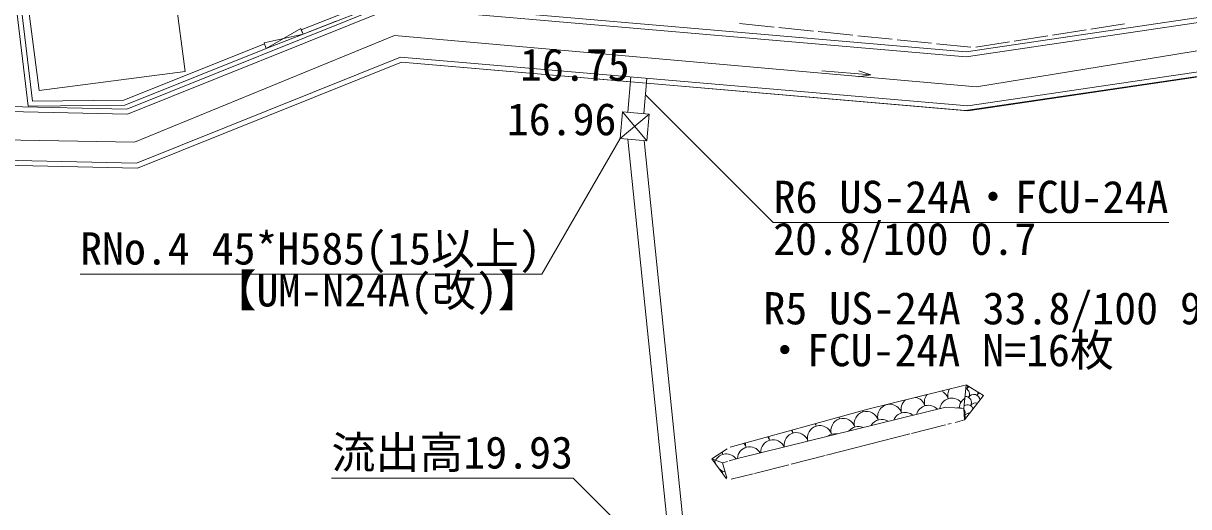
# Model space of a CAD drawing. Units: millimetres, scale not verified. Extents: x 0 to 420500, y 0 to 297000.
# Drawn here: x 283390 to 307247, y 164011 to 173910 of the extents above; entities that cross this region are included whole.
import ezdxf
from ezdxf.enums import TextEntityAlignment as Align

# ---------------------------------------------------------------- set-up
doc = ezdxf.new("R2010")
doc.units = ezdxf.units.MM
doc.header["$LTSCALE"] = 500
for name, color, linetype, lineweight in [('公園現況施設', 7, 'Continuous', 18), ('周辺現況', 8, 'Continuous', 18), ('地下埋設物（排水）', 5, 'Continuous', 18), ('外周（境界）線', 33, 'Continuous', 18)]:
    doc.layers.add(name, color=color, linetype=linetype, lineweight=lineweight)
doc.styles.add('ＭＳ ゴシック', font='')
doc.styles.get('ＭＳ ゴシック').set_extended_font_data('MS Gothic')

msp = doc.modelspace()

# ---------------------------------------------------------------- linework, layer by layer
at = {"layer": '公園現況施設'}
for p, q in [((302690.3, 173324.8), (313367.4, 174905.7)), ((302693.4, 173224.2), (313382.1, 174806.8)), ((313888.8, 173871.6), (302724.2, 172217.8)), ((313903.4, 173772.7), (302727.3, 172117.2)), ((295763.7, 172088.4), (295825.8, 172810.7)), ((296092.5, 172060.1), (296154.6, 172782.4)), ((299734.5, 172935), (300740.2, 172856.1)), ((300740.2, 172856.1), (300486.1, 172813.4)), ((300740.2, 172856.1), (300495.9, 172938)), ((302727.3, 172117.2), (296146, 172682.8)), ((296202.1, 172050.7), (295607, 171549.8)), ((295654.1, 172097.8), (296155, 171502.7)), ((296707.1, 162349.4), (295765.8, 171536.2)), ((297034.7, 162390.2), (296100.4, 171507.4)), ((300675.6, 166005.7), (302673.4, 166502.6)), ((302693.5, 166506.1), (302646.6, 166024.7)), ((302660.6, 165786.7), (303048.6, 166288.7)), ((303048.6, 166288.7), (302695.1, 166506.8)), ((302273.6, 166048.7), (298034.6, 165006.8)), ((302273.6, 166048.7), (302646.6, 166024.7)), ((297863.2, 165231.7), (300675.6, 166005.7)), ((302646.6, 166024.7), (302660.6, 165786.7)), ((301569.9, 165509.4), (302266.2, 165686.4)), ((302314.6, 165698.7), (302383.6, 165716.3)), ((302466.5, 165737.3), (302660.6, 165786.7)), ((299835.7, 165068.4), (301537.6, 165501.2)), ((297483.6, 164989.8), (297797.6, 165199.1)), ((297483.6, 164989.8), (297783, 164580)), ((297705.6, 164906.8), (297803.9, 164936.7)), ((297843, 164948.6), (298034.6, 165006.8)), ((298361.4, 164693.6), (299058.7, 164870.9)), ((299107.1, 164883.2), (299803.5, 165060.3)), ((297882.7, 164571.9), (298331.1, 164685.9))]:
    msp.add_line(p, q, dxfattribs=at)
for points in [[(285506.7, 172150), (290947.2, 174334), (302690.3, 173324.8)], [(285525, 172049.6), (290962.3, 174232.4), (302693.4, 173224.2)], [(302724.2, 172217.8), (291113.9, 173215.7), (285707.4, 171045.3)], [(295817.2, 172711.1), (291129.1, 173114), (285725.6, 170944.8)], [(246573.1, 168627.4), (256467.3, 167500.5), (260684.5, 168399), (264957.8, 169795.8), (269389.9, 170392.8), (275162.3, 172281.4), (285525, 172049.6)], [(246584.4, 168726.7), (256462.4, 167601.7), (260658.4, 168495.7), (264935.4, 169893.7), (269367.4, 170490.7), (275147.4, 172381.7), (285506.7, 172150)], [(285707.4, 171045.3), (275310.8, 171277.8), (269613.9, 169414), (265181.8, 168817), (260944.7, 167432), (256516.2, 166488.5), (246460, 167633.8)], [(285725.6, 170944.8), (275325.7, 171177.4), (269636.3, 169316.1), (265204.2, 168719.1), (261018.3, 167350.9)], [(297789.9, 164601.4), (297705.6, 164906.8), (297483.6, 164989.8)]]:
    msp.add_lwpolyline(points, dxfattribs=at)
msp.add_lwpolyline([(295607, 171549.8), (295654.1, 172097.8), (296202.1, 172050.7), (296155, 171502.7)], close=True, dxfattribs=at)
for centre, radius, start, end in [((302086.1, 166149.6), 250, 140.52397, 196.90554), ((302086.1, 166149.6), 250, 16.90554, 67.41251), ((302564.5, 166295), 250, 149.47769, 196.90554), ((302635.6, 166317), 125, 328.32833, 66.12368), ((302564.7, 166284.6), 250, 59.17648, 60.36672), ((302594.8, 166489), 125, 328.32833, 1.16816), ((302807.6, 166357.7), 125, 115.4885, 148.32833), ((302848.4, 166185.7), 125, 2.49982, 148.32833), ((302807.6, 166357.7), 125, 328.32833, 1.16816), ((303020.4, 166226.5), 125, 115.4885, 148.32833), ((301129.3, 165858.8), 250, 16.90554, 196.90554), ((301295.8, 166170.7), 250, 196.35695, 196.90554), ((300817.5, 166025.3), 250, 16.90554, 17.4544), ((301607.7, 166004.2), 250, 129.04183, 196.90554), ((301607.7, 166004.2), 250, 16.90554, 78.89465), ((301919.6, 165837.7), 250, 42.58906, 165.02902), ((302398, 165983.1), 250, 43.07512, 171.88281), ((302798.1, 166019), 250, 121.69925, 176.3173), ((302717.1, 165972.9), 125, 18.67895, 121.40462), ((302676.3, 166144.9), 125, 328.32833, 92.69224), ((302889.1, 166013.7), 125, 71.91584, 148.32833), ((300172.6, 165568), 250, 16.90571, 196.90537), ((299860.7, 165734.5), 250, 16.90554, 25.80455), ((300339.1, 165879.9), 250, 188.04335, 196.90554), ((300651, 165713.4), 250, 16.90571, 196.90537), ((300339.1, 165879.9), 250, 16.90554, 22.73398), ((300817.5, 166025.3), 250, 191.09283, 196.90554), ((301441.2, 165692.3), 250, 49.92943, 157.68865), ((302532.6, 165785.6), 250, 75.92517, 96.70944), ((302545.1, 165932.2), 125, 332.0486, 34.68196), ((302757.9, 165800.9), 125, 85.38087, 144.92497), ((302585.8, 165760.2), 125, 32.20399, 55.80251), ((298903.9, 165443.8), 250, 16.90554, 32.04781), ((299382.3, 165589.1), 250, 181.87161, 196.90554), ((299694.2, 165422.7), 250, 16.90554, 195.58155), ((299382.3, 165589.1), 250, 16.90554, 28.90571), ((299860.7, 165734.5), 250, 184.97278, 196.90554), ((300484.5, 165401.5), 250, 67.47295, 140.14513), ((300962.9, 165546.9), 250, 58.03737, 149.58071), ((298737.4, 165131.9), 250, 24.47834, 183.13974), ((298425.5, 165298.4), 250, 16.90554, 35.24241), ((298903.9, 165443.8), 250, 178.72952, 196.90554), ((299215.8, 165277.3), 250, 18.23119, 189.38689), ((300006.1, 165256.2), 250, 79.81544, 127.80264), ((297780.6, 164841.1), 250, 36.70836, 151.38352), ((297468.7, 165007.6), 250, 16.90554, 28.40016), ((297947.1, 165153), 250, 184.65464, 196.90554), ((298259, 164986.5), 250, 30.85722, 177.10273), ((297947.1, 165153), 250, 16.90554, 38.50275), ((298425.5, 165298.4), 250, 175.53492, 196.90554), ((297328.7, 165148.1), 250, 313.43067, 317.39975), ((297797, 164973), 250, 181.59897, 202.74409), ((297797, 164973), 250, 229.5568, 260.40572), ((297475.3, 164826.4), 250, 330.50138, 339.49936), ((297943.6, 164651.3), 250, 159.49936, 169.55522)]:
    msp.add_arc(centre, radius, start, end, dxfattribs=at)
at = {"layer": '周辺現況'}
for p, q in [((286383, 175372.3), (286702.7, 172923)), ((283393.8, 174982.1), (283713.5, 172532.8)), ((289794.8, 173953.4), (289116.8, 173685)), ((288324.1, 173512), (289116.8, 173685)), ((289070.7, 173801.2), (288364.8, 173393)), ((288364.8, 173393), (289116.8, 173685)), ((289070.7, 173801.2), (289116.8, 173685)), ((289116.8, 173685), (289079.9, 173778)), ((298053.5, 173904.6), (298759.9, 173832.1)), ((298859.3, 173821.9), (299565.7, 173749.3)), ((299665.2, 173739.1), (300371.5, 173666.5)), ((304460.2, 173667.8), (305147.5, 173775.7)), ((305246.2, 173791.2), (305933.5, 173899.1)), ((288324.1, 173512), (288364.8, 173393)), ((288364.8, 173393), (288327.6, 173485.8)), ((300471, 173656.3), (301177.4, 173583.8)), ((301276.9, 173573.6), (301983.2, 173501)), ((302082.7, 173490.8), (302789.1, 173418.2)), ((302888.2, 173420.9), (303575.4, 173528.8)), ((303674.2, 173544.3), (304361.4, 173652.3)), ((286702.7, 172923), (283713.5, 172532.8))]:
    msp.add_line(p, q, dxfattribs=at)
for points in [[(288364.8, 173393), (285470.7, 172235), (283491.7, 172215.1), (280650.4, 195883.7)], [(288327.6, 173485.8), (285451, 172334.9), (283580.3, 172316), (280749.7, 195895.6)], [(291259, 182151), (292138.9, 174451), (292137.9, 174434.7), (290921.6, 174507.1), (289079.9, 173778)], [(291358.3, 182162.4), (292239.2, 174453.7), (292231.8, 174328.9), (290937.8, 174405.9), (289116.8, 173685)]]:
    msp.add_lwpolyline(points, dxfattribs=at)
at = {"layer": '地下埋設物（排水）'}
for points in [[(296125.4, 172443.1), (298741.2, 169827.3), (306841.2, 169827.3)], [(295607, 171549.8), (294003, 168771.5), (284553, 168771.5)], [(296870.8, 162371.3), (294648, 164594.1), (289698, 164594.1)]]:
    msp.add_lwpolyline(points, dxfattribs=at)
at = {"layer": '外周（境界）線'}
for points in [[(279301.4, 128973.7), (288750.4, 129730.7), (301426.4, 132106.7), (304560.1, 135165.3), (315000.4, 145355.7), (318334.4, 150139.7), (318658.4, 150670.7), (320527.4, 146223.7), (354467.4, 146893.7), (356138.4, 147846.7), (362648.4, 146906.7), (362520.4, 153543.7), (362636.4, 173581.7), (362662.4, 178171.7), (362691.4, 181466.7), (342309.4, 179776.7), (314446.4, 172161.7), (313994.4, 174421.7), (302902.4, 172605.7), (290989.4, 173658.7), (285668.4, 171477.7), (275191.4, 171657.7)], [(187124.4, 166733.7), (187842.8, 165108.2), (226816.3, 169979.9), (256521.1, 166387.3), (261042.7, 167358.8), (265204.2, 168719.1), (269735.3, 169348.5), (275325.7, 171177.4), (285725.6, 170944.8), (291129.1, 173114), (302679.8, 172121.3), (314117.7, 173803.6)]]:
    msp.add_lwpolyline(points, dxfattribs=at)

# ---------------------------------------------------------------- texts
at = {"layer": '地下埋設物（排水）', "style": 'ＭＳ ゴシック'}
for s, p in [('16.75', (295802.1, 172534.9)), ('16.96', (295531.9, 171419.6))]:
    msp.add_text(s, height=659.8, dxfattribs=at).set_placement(p, align=Align.BOTTOM_RIGHT)
for s, p in [('R6 US-24A・FCU-24A', (302791.2, 169827.3)), ('R5 US-24A 33.8/100 9.8', (303478.6, 167546.5))]:
    msp.add_text(s, height=659.8, dxfattribs=at).set_placement(p, align=Align.BOTTOM_CENTER)
for s, p in [('20.8/100 0.7', (298741.2, 169827.3)), ('・FCU-24A N=16枚', (298528.6, 167546.5))]:
    msp.add_text(s, height=659.8, dxfattribs=at).set_placement(p, align=Align.TOP_LEFT)
for s, p in [('RNo.4 45*H585(15以上)', (284553, 168771.5)), ('流出高19.93', (289698, 164594.1))]:
    msp.add_text(s, height=659.8, dxfattribs=at).set_placement(p, align=Align.BOTTOM_LEFT)
msp.add_text('【UM-N24A(改)】', height=659.8, dxfattribs=at).set_placement((294003, 168771.5), align=Align.TOP_RIGHT)

doc.saveas('drawing.dxf')
